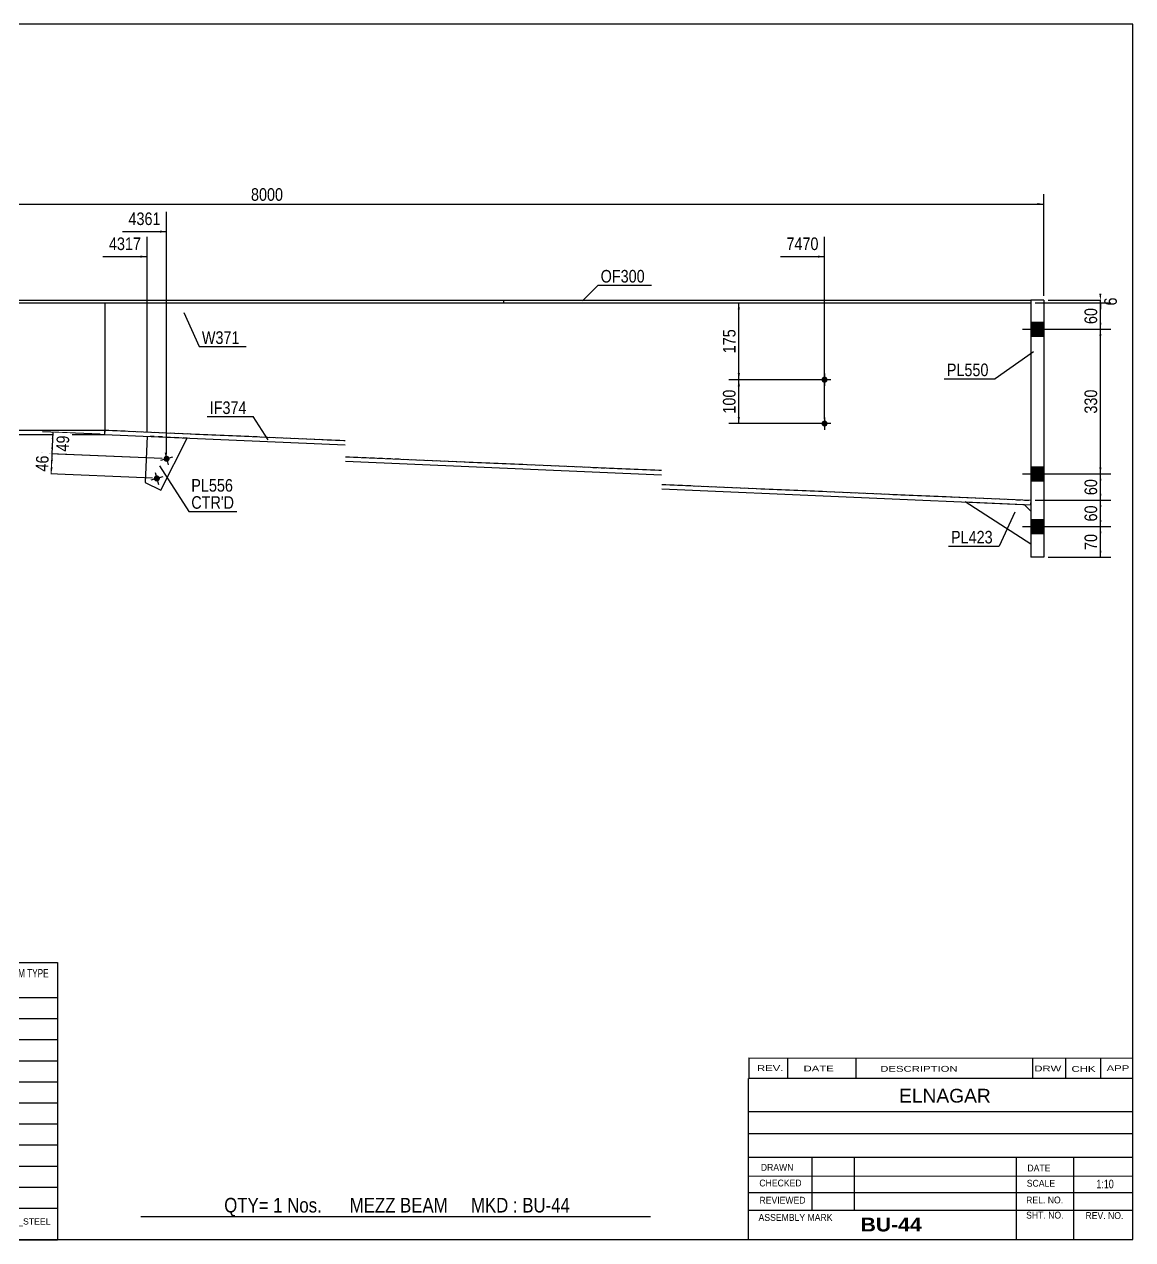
# Model space of a CAD drawing. Header units: millimetres. Extents: x -31 to 371, y -191 to 86.
# Drawn here: x 118.8 to 371.4, y -191 to 86 of the extents above; entities that cross this region are included whole.
import ezdxf

# ---------------------------------------------------------------- set-up
doc = ezdxf.new("R2010")
doc.units = ezdxf.units.MM
doc.linetypes.add('DXK_LINE_DOT1', pattern=[1.8814, 0.9407, -0.9407])
doc.styles.add('Arial', font='ARIAL.TTF', dxfattribs={"height": 0.2})
doc.styles.add('Arial Bold', font='ARIALBD.TTF', dxfattribs={"height": 0.2})
doc.styles.add('Arial Narrow', font='ARIALN.TTF', dxfattribs={"height": 0.2})

# ---------------------------------------------------------------- blocks, each defined once
blk = doc.blocks.new('Unknown-629104259-1211')
at = {"color": 5, "linetype": 'Continuous'}
for p, q in [((371.42, 85.99), (-28.58, 85.99)), ((-28.58, 85.99), (-28.58, -191.01)), ((371.42, -191.01), (371.42, 85.99)), ((-28.58, -191.01), (371.42, -191.01))]:
    blk.add_line(p, q, dxfattribs=at)
at = {"color": 174, "linetype": 'Continuous', "style": 'Arial'}
blk.add_text('Tekla structures', height=1.9102, rotation=90, dxfattribs=at).set_placement((-29.08, -190.51))
blk = doc.blocks.new('Part-629104259-1279 - 1232')
at = {"color": 2, "linetype": 'Continuous'}
for p, q in [((87.09, 22.5), (87.09, -6.5)), ((137.09, 22.5), (137.09, -6.5))]:
    blk.add_line(p, q, dxfattribs=at)
at = {"color": 7, "linetype": 'DXK_LINE_DOT1'}
for p, q in [((87.09, 22.5), (137.09, 22.5)), ((87.09, -6.5), (137.09, -6.5))]:
    blk.add_line(p, q, dxfattribs=at)
blk = doc.blocks.new('Part-629104259-1257 - 1232')
at = {"color": 2, "linetype": 'Continuous'}
for p, q in [((0, 23.1), (0, 22.5)), ((0, 23.1), (50.99, 23.1)), ((0, 22.5), (50.99, 22.5)), ((51.09, 23.1), (191.89, 23.1)), ((51.09, 22.5), (191.89, 22.5)), ((191.99, 23.1), (227.99, 23.1)), ((191.99, 22.5), (227.99, 22.5)), ((227.99, 23.1), (227.99, 22.5))]:
    blk.add_line(p, q, dxfattribs=at)
blk = doc.blocks.new('Part-629104259-1301 - 1232')
at = {"color": 2, "linetype": 'Continuous'}
for p, q in [((227.99, 23.1), (227.99, 22.5)), ((227.99, 23.1), (263.99, 23.1)), ((227.99, 22.5), (263.99, 22.5)), ((264.09, 23.1), (348.18, 23.1)), ((264.09, 22.5), (348.18, 22.5)), ((348.18, 23.1), (348.18, 22.5))]:
    blk.add_line(p, q, dxfattribs=at)
blk = doc.blocks.new('Part-629104259-1451 - 1232')
at = {"color": 2, "linetype": 'Continuous'}
for p, q in [((146.75, -7.92), (146.3, -18.43)), ((149.88, -20.21), (155.89, -8.31)), ((146.3, -18.43), (149.88, -20.21))]:
    blk.add_line(p, q, dxfattribs=at)
at = {"color": 7, "linetype": 'DXK_LINE_DOT1'}
blk.add_line((155.89, -8.31), (146.75, -7.92), dxfattribs=at)
blk = doc.blocks.new('Part-629104259-1323 - 1232')
at = {"color": 2, "linetype": 'Continuous'}
blk.add_line((137.09, 22.5), (137.09, -6.5), dxfattribs=at)
at = {"color": 7, "linetype": 'DXK_LINE_DOT1'}
for p, q in [((137.09, 22.5), (191.89, 22.5)), ((191.99, 22.5), (263.99, 22.5)), ((264.09, 22.5), (348.18, 22.5)), ((348.18, 22.5), (348.18, -22.5)), ((137.09, -6.5), (191.89, -8.86)), ((191.99, -12.56), (263.99, -15.66)), ((264.09, -18.88), (348.18, -22.5))]:
    blk.add_line(p, q, dxfattribs=at)
blk = doc.blocks.new('Part-629104259-1367 - 1232')
at = {"color": 2, "linetype": 'Continuous'}
for p, q in [((87.09, -7.5), (87.09, -6.5)), ((87.09, -6.5), (137.09, -6.5)), ((87.09, -7.5), (137.09, -7.5)), ((137.09, -7.5), (137.09, -6.5))]:
    blk.add_line(p, q, dxfattribs=at)
blk = doc.blocks.new('Part-629104259-1372 - 1232')
at = {"color": 2, "linetype": 'Continuous'}
for p, q in [((137.09, -6.5), (137.04, -7.5)), ((137.04, -7.5), (191.89, -9.86)), ((137.09, -6.5), (191.89, -8.86)), ((191.99, -12.56), (263.99, -15.66)), ((191.99, -13.57), (263.99, -16.66)), ((264.09, -18.88), (348.18, -22.5)), ((264.09, -19.88), (348.14, -23.5)), ((348.18, -22.5), (348.14, -23.5))]:
    blk.add_line(p, q, dxfattribs=at)
blk = doc.blocks.new('Part-629104259-1394 - 1232')
at = {"color": 2, "linetype": 'Continuous'}
for p, q in [((351.18, 23.1), (348.18, 23.1)), ((348.18, 23.1), (348.18, -35.5)), ((351.18, 23.1), (351.18, -35.5)), ((351.18, -35.5), (348.18, -35.5))]:
    blk.add_line(p, q, dxfattribs=at)
blk = doc.blocks.new('Part-629104259-1416 - 1232')
at = {"color": 2, "linetype": 'Continuous'}
for p, q in [((348.18, -32.5), (333.2, -22.86)), ((333.2, -22.86), (346.69, -23.44)), ((346.69, -23.44), (348.18, -25))]:
    blk.add_line(p, q, dxfattribs=at)
at = {"color": 7, "linetype": 'DXK_LINE_DOT1'}
blk.add_line((348.18, -25), (348.18, -32.5), dxfattribs=at)
blk = doc.blocks.new('Bolt-629104259-1444 - 1232')
at = {"linetype": 'Continuous'}
for points in [[(348.18, 18.1), (348.18, 14.9), (351.18, 14.9), (351.18, 18.1)], [(348.18, 18.1), (348.18, 14.9), (351.18, 14.9), (351.18, 18.1)], [(348.18, -14.9), (348.18, -18.1), (351.18, -18.1), (351.18, -14.9)], [(348.18, -14.9), (348.18, -18.1), (351.18, -18.1), (351.18, -14.9)], [(348.18, -26.9), (348.18, -30.1), (351.18, -30.1), (351.18, -26.9)], [(348.18, -26.9), (348.18, -30.1), (351.18, -30.1), (351.18, -26.9)]]:
    blk.add_hatch(color=3, dxfattribs=at).paths.add_polyline_path(points)
at = {"color": 3, "linetype": 'Continuous'}
for p, q in [((348.18, 18.1), (351.18, 18.1)), ((348.18, 18.1), (351.18, 18.1)), ((346.28, 16.5), (358.18, 16.5)), ((346.28, 16.5), (358.18, 16.5)), ((348.18, 14.9), (351.18, 14.9)), ((348.18, 14.9), (351.18, 14.9)), ((346.28, -16.5), (358.18, -16.5)), ((346.28, -16.5), (358.18, -16.5)), ((348.18, -14.9), (351.18, -14.9)), ((348.18, -14.9), (351.18, -14.9)), ((348.18, -18.1), (351.18, -18.1)), ((348.18, -18.1), (351.18, -18.1)), ((348.18, -26.9), (351.18, -26.9)), ((348.18, -26.9), (351.18, -26.9)), ((346.28, -28.5), (358.18, -28.5)), ((346.28, -28.5), (358.18, -28.5)), ((348.18, -30.1), (351.18, -30.1)), ((348.18, -30.1), (351.18, -30.1))]:
    blk.add_line(p, q, dxfattribs=at)
blk = doc.blocks.new('Bolt-629104259-1446 - 1232')
at = {"linetype": 'Continuous'}
for points in [[(301.88, 4.99, -1), (300.48, 4.99, -1)], [(301.88, -5.01, -1), (300.48, -5.01, -1)]]:
    blk.add_hatch(color=3, dxfattribs=at).paths.add_polyline_path(points)
at = {"color": 3, "linetype": 'Continuous'}
for p, q in [((301.18, 6.39), (301.18, 3.59)), ((302.58, 4.99), (299.78, 4.99)), ((302.58, -5.01), (299.78, -5.01)), ((301.18, -3.61), (301.18, -6.41))]:
    blk.add_line(p, q, dxfattribs=at)
blk = doc.blocks.new('Bolt-629104259-1452 - 1232')
at = {"linetype": 'Continuous'}
blk.add_hatch(color=3, dxfattribs=at).paths.add_polyline_path([(149.66, -17.35, -1), (148.3, -17.7, -1)])
at = {"color": 3, "linetype": 'Continuous'}
for p, q in [((148.63, -16.17), (149.33, -18.88)), ((150.34, -17.17), (147.63, -17.88))]:
    blk.add_line(p, q, dxfattribs=at)
blk = doc.blocks.new('Bolt-629104259-1453 - 1232')
at = {"linetype": 'Continuous'}
blk.add_hatch(color=3, dxfattribs=at).paths.add_polyline_path([(151.88, -12.87, -1), (150.53, -13.22, -1)])
at = {"color": 3, "linetype": 'Continuous'}
for p, q in [((152.56, -12.7), (149.85, -13.4)), ((150.85, -11.69), (151.56, -14.4))]:
    blk.add_line(p, q, dxfattribs=at)
blk = doc.blocks.new('StraightDimension-629104259-1489 - 1232')
at = {"linetype": 'Continuous'}
for points in [[(-1.5, 44.77), (-3, 45.02), (-1.5, 45.27)], [(349.68, 45.27), (351.18, 45.02), (349.68, 44.77)]]:
    blk.add_hatch(color=7, dxfattribs=at).paths.add_polyline_path(points)
at = {"color": 7, "linetype": 'Continuous'}
for p, q in [((-3, 24.1), (-3, 47.27)), ((351.18, 24.1), (351.18, 47.27)), ((-3, 45.02), (351.18, 45.02))]:
    blk.add_line(p, q, dxfattribs=at)
at = {"color": 0}
blk.add_wipeout([(178.35, 45.17), (178.35, 49.37), (169.84, 49.37), (169.84, 45.17)], dxfattribs=at)
at = {"color": 3, "style": 'Arial Narrow'}
blk.add_text('8000', height=2.863, dxfattribs=at).set_placement((170.44, 45.77))
blk = doc.blocks.new('StraightDimension-629104259-4298 - 1232')
at = {"linetype": 'Continuous'}
for points in [[(125, -8.48), (125.32, -6.99), (125.5, -8.5)], [(125.42, -10.44), (125.1, -11.93), (124.92, -10.42)]]:
    blk.add_hatch(color=7, dxfattribs=at).paths.add_polyline_path(points)
at = {"color": 7, "linetype": 'Continuous'}
for p, q in [((136.04, -7.46), (122.92, -6.89)), ((125.1, -11.93), (125.32, -6.99)), ((150.21, -13.01), (122.71, -11.82))]:
    blk.add_line(p, q, dxfattribs=at)
at = {"color": 0}
blk.add_wipeout([(129.66, -7.22), (125.46, -7.04), (125.25, -11.89), (129.45, -12.07)], dxfattribs=at)
at = {"color": 3, "style": 'Arial Narrow'}
blk.add_text('49', height=2.863, rotation=87.5365, dxfattribs=at).set_placement((128.88, -11.45))
blk = doc.blocks.new('StraightDimension-629104259-1618 - 1232')
at = {"linetype": 'Continuous'}
for points in [[(363.81, -24), (364.06, -22.5), (364.31, -24)], [(364.31, -27), (364.06, -28.5), (363.81, -27)]]:
    blk.add_hatch(color=7, dxfattribs=at).paths.add_polyline_path(points)
at = {"color": 7, "linetype": 'Continuous'}
for p, q in [((349.18, -22.5), (366.46, -22.5)), ((364.06, -28.5), (364.06, -22.5)), ((352.18, -28.5), (366.46, -28.5))]:
    blk.add_line(p, q, dxfattribs=at)
at = {"color": 0}
blk.add_wipeout([(363.91, -23.07), (359.71, -23.07), (359.71, -27.93), (363.91, -27.93)], dxfattribs=at)
at = {"color": 3, "style": 'Arial Narrow'}
blk.add_text('60', height=2.863, rotation=90.0002, dxfattribs=at).set_placement((363.31, -27.33))
blk = doc.blocks.new('StraightDimension-629104259-4382 - 1232')
at = {"linetype": 'Continuous'}
blk.add_hatch(color=7, dxfattribs=at).paths.add_polyline_path([(149.71, 38.99), (151.21, 38.74), (149.71, 38.49)])
at = {"color": 7, "linetype": 'Continuous'}
for p, q in [((151.21, -12.05), (151.21, 43.24)), ((141.14, 38.74), (151.21, 38.74))]:
    blk.add_line(p, q, dxfattribs=at)
at = {"color": 0}
blk.add_wipeout([(150.43, 39.64), (150.43, 43.84), (141.92, 43.84), (141.92, 39.64)], dxfattribs=at)
at = {"color": 3, "style": 'Arial Narrow'}
blk.add_text('4361', height=2.863, dxfattribs=at).set_placement((142.52, 40.24))
blk = doc.blocks.new('StraightDimension-629104259-1480 - 1232')
at = {"linetype": 'Continuous'}
for points in [[(281.39, 21), (281.64, 22.5), (281.89, 21)], [(281.89, 6.49), (281.64, 4.99), (281.39, 6.49)]]:
    blk.add_hatch(color=7, dxfattribs=at).paths.add_polyline_path(points)
at = {"color": 7, "linetype": 'Continuous'}
for p, q in [((138.09, 22.5), (284.04, 22.5)), ((281.64, 4.99), (281.64, 22.5)), ((300.18, 4.99), (279.39, 4.99))]:
    blk.add_line(p, q, dxfattribs=at)
at = {"color": 0}
blk.add_wipeout([(281.49, 17.09), (277.29, 17.09), (277.29, 10.4), (281.49, 10.4)], dxfattribs=at)
at = {"color": 3, "style": 'Arial Narrow'}
blk.add_text('175', height=2.863, rotation=90.0002, dxfattribs=at).set_placement((280.89, 11))
blk = doc.blocks.new('StraightDimension-629104259-1596 - 1232')
at = {"linetype": 'Continuous'}
for points in [[(363.81, 15), (364.06, 16.5), (364.31, 15)], [(364.31, -15), (364.06, -16.5), (363.81, -15)]]:
    blk.add_hatch(color=7, dxfattribs=at).paths.add_polyline_path(points)
at = {"color": 7, "linetype": 'Continuous'}
for p, q in [((352.18, 16.5), (366.46, 16.5)), ((364.06, -16.5), (364.06, 16.5)), ((352.18, -16.5), (366.46, -16.5))]:
    blk.add_line(p, q, dxfattribs=at)
at = {"color": 0}
blk.add_wipeout([(363.91, 3.34), (359.71, 3.34), (359.71, -3.34), (363.91, -3.34)], dxfattribs=at)
at = {"color": 3, "style": 'Arial Narrow'}
blk.add_text('330', height=2.863, rotation=90.0002, dxfattribs=at).set_placement((363.31, -2.74))
blk = doc.blocks.new('StraightDimension-629104259-1609 - 1232')
at = {"linetype": 'Continuous'}
for points in [[(363.81, -18), (364.06, -16.5), (364.31, -18)], [(364.31, -21), (364.06, -22.5), (363.81, -21)]]:
    blk.add_hatch(color=7, dxfattribs=at).paths.add_polyline_path(points)
at = {"color": 7, "linetype": 'Continuous'}
for p, q in [((352.18, -16.5), (366.46, -16.5)), ((364.06, -22.5), (364.06, -16.5)), ((349.18, -22.5), (366.46, -22.5))]:
    blk.add_line(p, q, dxfattribs=at)
at = {"color": 0}
blk.add_wipeout([(363.91, -17.07), (359.71, -17.07), (359.71, -21.93), (363.91, -21.93)], dxfattribs=at)
at = {"color": 3, "style": 'Arial Narrow'}
blk.add_text('60', height=2.863, rotation=90.0002, dxfattribs=at).set_placement((363.31, -21.33))
blk = doc.blocks.new('StraightDimension-629104259-1465 - 1232')
at = {"linetype": 'Continuous'}
for points in [[(281.39, 3.49), (281.64, 4.99), (281.89, 3.49)], [(281.89, -3.51), (281.64, -5.01), (281.39, -3.51)]]:
    blk.add_hatch(color=7, dxfattribs=at).paths.add_polyline_path(points)
at = {"color": 7, "linetype": 'Continuous'}
for p, q in [((300.18, 4.99), (279.39, 4.99)), ((281.64, -5.01), (281.64, 4.99)), ((300.18, -5.01), (279.39, -5.01))]:
    blk.add_line(p, q, dxfattribs=at)
at = {"color": 0}
blk.add_wipeout([(281.49, 3.33), (277.29, 3.33), (277.29, -3.35), (281.49, -3.35)], dxfattribs=at)
at = {"color": 3, "style": 'Arial Narrow'}
blk.add_text('100', height=2.863, rotation=90.0002, dxfattribs=at).set_placement((280.89, -2.75))
blk = doc.blocks.new('StraightDimension-629104259-4381 - 1232')
at = {"linetype": 'Continuous'}
blk.add_hatch(color=7, dxfattribs=at).paths.add_polyline_path([(299.68, 33.29), (301.18, 33.04), (299.68, 32.79)])
at = {"color": 7, "linetype": 'Continuous'}
for p, q in [((301.18, -4.01), (301.18, 37.54)), ((291.12, 33.04), (301.18, 33.04))]:
    blk.add_line(p, q, dxfattribs=at)
at = {"color": 0}
blk.add_wipeout([(300.41, 33.94), (300.41, 38.14), (291.9, 38.14), (291.9, 33.94)], dxfattribs=at)
at = {"color": 3, "style": 'Arial Narrow'}
blk.add_text('7470', height=2.863, dxfattribs=at).set_placement((292.5, 34.54))
blk = doc.blocks.new('StraightDimension-629104259-1568 - 1232')
at = {"linetype": 'Continuous'}
for points in [[(363.81, -30), (364.06, -28.5), (364.31, -30)], [(364.31, -34), (364.06, -35.5), (363.81, -34)]]:
    blk.add_hatch(color=7, dxfattribs=at).paths.add_polyline_path(points)
at = {"color": 7, "linetype": 'Continuous'}
for p, q in [((352.18, -28.5), (366.46, -28.5)), ((364.06, -35.5), (364.06, -28.5)), ((352.18, -35.5), (366.46, -35.5))]:
    blk.add_line(p, q, dxfattribs=at)
at = {"color": 0}
blk.add_wipeout([(363.91, -29.57), (359.71, -29.57), (359.71, -34.43), (363.91, -34.43)], dxfattribs=at)
at = {"color": 3, "style": 'Arial Narrow'}
blk.add_text('70', height=2.863, rotation=90.0002, dxfattribs=at).set_placement((363.31, -33.83))
blk = doc.blocks.new('StraightDimension-629104259-1578 - 1232')
at = {"linetype": 'Continuous'}
for points in [[(364.31, 24.6), (364.06, 23.1), (363.81, 24.6)], [(363.81, 21), (364.06, 22.5), (364.31, 21)]]:
    blk.add_hatch(color=7, dxfattribs=at).paths.add_polyline_path(points)
at = {"color": 7, "linetype": 'Continuous'}
for p, q in [((349.18, 22.5), (366.31, 22.5)), ((352.18, 23.1), (366.31, 23.1)), ((364.06, 22.5), (364.06, 23.1))]:
    blk.add_line(p, q, dxfattribs=at)
at = {"color": 0}
blk.add_wipeout([(368.41, 24.31), (364.21, 24.31), (364.21, 21.29), (368.41, 21.29)], dxfattribs=at)
at = {"color": 3, "style": 'Arial Narrow'}
blk.add_text('6', height=2.86, rotation=90.0002, dxfattribs=at).set_placement((367.81, 21.89))
blk = doc.blocks.new('StraightDimension-629104259-1587 - 1232')
at = {"linetype": 'Continuous'}
for points in [[(363.81, 21), (364.06, 22.5), (364.31, 21)], [(364.31, 18), (364.06, 16.5), (363.81, 18)]]:
    blk.add_hatch(color=7, dxfattribs=at).paths.add_polyline_path(points)
at = {"color": 7, "linetype": 'Continuous'}
for p, q in [((349.18, 22.5), (366.46, 22.5)), ((364.06, 16.5), (364.06, 22.5)), ((352.18, 16.5), (366.46, 16.5))]:
    blk.add_line(p, q, dxfattribs=at)
at = {"color": 0}
blk.add_wipeout([(363.91, 21.93), (359.71, 21.93), (359.71, 17.07), (363.91, 17.07)], dxfattribs=at)
at = {"color": 3, "style": 'Arial Narrow'}
blk.add_text('60', height=2.863, rotation=90.0002, dxfattribs=at).set_placement((363.31, 17.67))
blk = doc.blocks.new('StraightDimension-629104259-4299 - 1232')
at = {"linetype": 'Continuous'}
for points in [[(124.79, -13.41), (125.1, -11.93), (125.29, -13.44)], [(125.22, -15), (124.91, -16.49), (124.72, -14.98)]]:
    blk.add_hatch(color=7, dxfattribs=at).paths.add_polyline_path(points)
at = {"color": 7, "linetype": 'Continuous'}
for p, q in [((150.21, -13.01), (122.86, -11.83)), ((124.91, -16.49), (125.1, -11.93)), ((147.98, -17.48), (122.66, -16.39))]:
    blk.add_line(p, q, dxfattribs=at)
at = {"color": 0}
blk.add_wipeout([(124.96, -11.78), (120.76, -11.6), (120.55, -16.45), (124.75, -16.63)], dxfattribs=at)
at = {"color": 3, "style": 'Arial Narrow'}
blk.add_text('46', height=2.863, rotation=87.5365, dxfattribs=at).set_placement((124.18, -16))
blk = doc.blocks.new('StraightDimension-629104259-4383 - 1232')
at = {"linetype": 'Continuous'}
blk.add_hatch(color=7, dxfattribs=at).paths.add_polyline_path([(145.25, 33.29), (146.75, 33.04), (145.25, 32.79)])
at = {"color": 7, "linetype": 'Continuous'}
for p, q in [((146.75, -6.92), (146.75, 37.54)), ((136.69, 33.04), (146.75, 33.04))]:
    blk.add_line(p, q, dxfattribs=at)
at = {"color": 0}
blk.add_wipeout([(145.98, 33.94), (145.98, 38.14), (137.46, 38.14), (137.46, 33.94)], dxfattribs=at)
at = {"color": 3, "style": 'Arial Narrow'}
blk.add_text('4317', height=2.863, dxfattribs=at).set_placement((138.06, 34.54))
blk = doc.blocks.new('CBS_CALLOFF-629104259-4769')
at = {"color": 7, "linetype": 'Continuous'}
blk.add_line((145.3, -185.74), (261.53, -185.76), dxfattribs=at)
at = {"color": 3, "linetype": 'Continuous', "style": 'Arial Narrow'}
blk.add_text('QTY= 1 Nos.      MEZZ BEAM     MKD : BU-44', height=3.3405, dxfattribs=at).set_placement((164.34, -184.84))
blk = doc.blocks.new('CBS_BOM-629104259-4768')
at = {"color": 7, "linetype": 'Continuous'}
for p, q in [((-28.61, -135.84), (-28.61, -127.84)), ((-28.6, -127.84), (126.31, -127.84)), ((-16.61, -135.84), (-16.61, -127.84)), ((-4.42, -135.84), (-4.42, -127.84)), ((25.75, -135.84), (25.75, -127.84)), ((36.43, -135.84), (36.43, -127.84)), ((55.74, -135.84), (55.74, -127.84)), ((74.54, -135.84), (74.54, -127.84)), ((85.76, -135.84), (85.76, -127.84)), ((98.54, -135.84), (98.54, -127.84)), ((110.29, -135.84), (110.29, -127.84)), ((126.32, -127.84), (126.31, -135.83)), ((-28.61, -135.84), (126.32, -135.84)), ((-28.61, -140.64), (-28.61, -135.84)), ((-16.61, -140.64), (-16.61, -135.84)), ((-4.42, -140.64), (-4.42, -135.84)), ((25.75, -140.64), (25.75, -135.84)), ((36.43, -140.64), (36.43, -135.84)), ((55.74, -140.64), (55.74, -135.84)), ((63.01, -140.64), (63.01, -135.84)), ((74.54, -140.64), (74.54, -135.84)), ((85.76, -140.64), (85.76, -135.84)), ((98.54, -140.64), (98.54, -135.84)), ((110.31, -140.64), (110.31, -135.84)), ((126.32, -135.84), (126.32, -140.64)), ((-28.61, -145.44), (-28.61, -140.64)), ((-16.61, -140.64), (126.32, -140.64)), ((-16.61, -145.44), (-16.61, -140.64)), ((-4.42, -145.44), (-4.42, -140.64)), ((25.75, -145.44), (25.75, -140.64)), ((36.43, -145.44), (36.43, -140.64)), ((55.74, -145.44), (55.74, -140.64)), ((63.01, -145.44), (63.01, -140.64)), ((74.54, -145.44), (74.54, -140.64)), ((85.76, -145.44), (85.76, -140.64)), ((98.54, -145.44), (98.54, -140.64)), ((110.31, -145.44), (110.31, -140.64)), ((126.32, -140.64), (126.32, -145.44)), ((-28.61, -150.24), (-28.61, -145.44)), ((-16.61, -145.44), (126.32, -145.44)), ((-16.61, -150.24), (-16.61, -145.44)), ((-4.42, -150.24), (-4.42, -145.44)), ((25.75, -150.24), (25.75, -145.44)), ((36.43, -150.24), (36.43, -145.44)), ((55.74, -150.24), (55.74, -145.44)), ((63.01, -150.24), (63.01, -145.44)), ((74.54, -150.24), (74.54, -145.44)), ((85.76, -150.24), (85.76, -145.44)), ((98.54, -150.24), (98.54, -145.44)), ((110.31, -150.24), (110.31, -145.44)), ((126.32, -145.44), (126.32, -150.24)), ((-28.61, -155.04), (-28.61, -150.24)), ((-16.61, -150.24), (126.32, -150.24)), ((-16.61, -155.04), (-16.61, -150.24)), ((-4.42, -155.04), (-4.42, -150.24)), ((25.75, -155.04), (25.75, -150.24)), ((36.43, -155.04), (36.43, -150.24)), ((55.74, -155.04), (55.74, -150.24)), ((63.01, -155.04), (63.01, -150.24)), ((74.54, -155.04), (74.54, -150.24)), ((85.76, -155.04), (85.76, -150.24)), ((98.54, -155.04), (98.54, -150.24)), ((110.31, -155.04), (110.31, -150.24)), ((126.32, -150.24), (126.32, -155.04)), ((-28.61, -159.84), (-28.61, -155.04)), ((-16.61, -155.04), (126.32, -155.04)), ((-16.61, -159.84), (-16.61, -155.04)), ((-4.42, -159.84), (-4.42, -155.04)), ((25.75, -159.84), (25.75, -155.04)), ((36.43, -159.84), (36.43, -155.04)), ((55.74, -159.84), (55.74, -155.04)), ((63.01, -159.84), (63.01, -155.04)), ((74.54, -159.84), (74.54, -155.04)), ((85.76, -159.84), (85.76, -155.04)), ((98.54, -159.84), (98.54, -155.04)), ((110.31, -159.84), (110.31, -155.04)), ((126.32, -155.04), (126.32, -159.84)), ((-28.61, -164.64), (-28.61, -159.84)), ((-16.61, -159.84), (126.32, -159.84)), ((-16.61, -164.64), (-16.61, -159.84)), ((-4.42, -164.64), (-4.42, -159.84)), ((25.75, -164.64), (25.75, -159.84)), ((36.43, -164.64), (36.43, -159.84)), ((55.74, -164.64), (55.74, -159.84)), ((63.01, -164.64), (63.01, -159.84)), ((74.54, -164.64), (74.54, -159.84)), ((85.76, -164.64), (85.76, -159.84)), ((98.54, -164.64), (98.54, -159.84)), ((110.31, -164.64), (110.31, -159.84)), ((126.32, -159.84), (126.32, -164.64)), ((-28.61, -169.44), (-28.61, -164.64)), ((-16.61, -164.64), (126.32, -164.64)), ((-16.61, -169.44), (-16.61, -164.64)), ((-4.42, -169.44), (-4.42, -164.64)), ((25.75, -169.44), (25.75, -164.64)), ((36.43, -169.44), (36.43, -164.64)), ((55.74, -169.44), (55.74, -164.64)), ((63.01, -169.44), (63.01, -164.64)), ((74.54, -169.44), (74.54, -164.64)), ((85.76, -169.44), (85.76, -164.64)), ((98.54, -169.44), (98.54, -164.64)), ((110.31, -169.44), (110.31, -164.64)), ((126.32, -164.64), (126.32, -169.44)), ((-28.61, -174.24), (-28.61, -169.44)), ((-16.61, -169.44), (126.32, -169.44)), ((-16.61, -174.24), (-16.61, -169.44)), ((-4.42, -174.24), (-4.42, -169.44)), ((25.75, -174.24), (25.75, -169.44)), ((36.43, -174.24), (36.43, -169.44)), ((55.74, -174.24), (55.74, -169.44)), ((63.01, -174.24), (63.01, -169.44)), ((74.54, -174.24), (74.54, -169.44)), ((85.76, -174.24), (85.76, -169.44)), ((98.54, -174.24), (98.54, -169.44)), ((110.31, -174.24), (110.31, -169.44)), ((126.32, -169.44), (126.32, -174.24)), ((-28.61, -179.04), (-28.61, -174.24)), ((-16.61, -174.24), (126.32, -174.24)), ((-16.61, -179.04), (-16.61, -174.24)), ((-4.42, -179.04), (-4.42, -174.24)), ((25.75, -179.04), (25.75, -174.24)), ((36.43, -179.04), (36.43, -174.24)), ((55.74, -179.04), (55.74, -174.24)), ((63.01, -179.04), (63.01, -174.24)), ((74.54, -179.04), (74.54, -174.24)), ((85.76, -179.04), (85.76, -174.24)), ((98.54, -179.04), (98.54, -174.24)), ((110.31, -179.04), (110.31, -174.24)), ((126.32, -174.24), (126.32, -179.04)), ((-28.61, -183.84), (-28.61, -179.04)), ((-16.61, -179.04), (126.32, -179.04)), ((-16.61, -183.84), (-16.61, -179.04)), ((-4.42, -183.84), (-4.42, -179.04)), ((25.75, -183.84), (25.75, -179.04)), ((36.43, -183.84), (36.43, -179.04)), ((55.74, -183.84), (55.74, -179.04)), ((63.01, -183.84), (63.01, -179.04)), ((74.54, -183.84), (74.54, -179.04)), ((85.76, -183.84), (85.76, -179.04)), ((98.54, -183.84), (98.54, -179.04)), ((110.31, -183.84), (110.31, -179.04)), ((126.32, -179.04), (126.32, -183.84)), ((-28.61, -191.04), (-28.61, -183.86)), ((-16.61, -183.84), (126.32, -183.84)), ((85.76, -191.04), (85.76, -183.86)), ((98.54, -191.04), (98.54, -183.86)), ((110.35, -191.04), (110.35, -183.86)), ((126.32, -183.84), (126.32, -191.04)), ((-28.61, -191.04), (126.32, -191.04))]:
    blk.add_line(p, q, dxfattribs=at)
at = {"color": 3, "linetype": 'Continuous', "style": 'Arial'}
for s, height, width, p in [('ASSEMBLY', 1.91, 0.7, (-27.92, -131.26)), ('ITEM', 1.91, 0.8, (-13.28, -131.26)), ('UNIT WT.', 1.91, 0.7, (64.43, -131.34)), ('WT./ITEM', 1.91, 0.7, (75.73, -131.34)), ('TOTAL WT.', 1.91, 0.7, (87.66, -131.34)), ('GRAND', 1.91, 0.8, (100.82, -131.18)), ('ITEM TYPE', 1.91, 0.7, (114.45, -131.26)), ('MARK', 1.91, 0.8, (-25.61, -134.4)), ('NO.', 1.91, 0.8, (-12.42, -134.4)), ('DESCRIPTION', 1.9102, 0.8, (-2.09, -132.77)), ('LENGTH', 1.91, 0.7, (26.85, -132.77)), ('MATERIAL', 1.91, 0.8, (40.88, -132.81)), ('QTY.', 1.91, 0.8, (57.27, -132.74)), ('IN Kgs', 1.91, 0.8, (65.01, -134.48)), ('IN Kgs', 1.91, 0.8, (76.77, -134.48)), ('IN Kgs', 1.91, 0.8, (88.56, -134.48)), ('TOTAL WT.', 1.91, 0.7, (99.56, -134.52))]:
    blk.add_text(s, height=height, dxfattribs=dict(at, width=width)).set_placement(p)
at = {"color": 7, "linetype": 'Continuous', "style": 'Arial'}
for s, width, p in [('IF365', 0.8, (-16.15, -139.2)), ('500', 0.85, (30.73, -139.2)), ('S355JR', 0.8, (42.11, -139.2)), ('IF374', 0.8, (-16.15, -144)), ('3723', 0.85, (29.47, -144)), ('S355JR', 0.8, (42.11, -144)), ('OF300', 0.8, (-16.15, -148.8)), ('1950', 0.85, (29.47, -148.8)), ('S355JR', 0.8, (42.11, -148.8)), ('OF350', 0.8, (-16.15, -153.6)), ('5990', 0.85, (29.47, -153.6)), ('S355JR', 0.8, (42.11, -153.6)), ('PL423', 0.8, (-16.15, -158.4)), ('150', 0.85, (30.73, -158.4)), ('S355JR', 0.8, (42.11, -158.4)), ('PL550', 0.8, (-16.15, -163.2)), ('586', 0.85, (30.73, -163.2)), ('S355JR', 0.8, (42.11, -163.2)), ('PL556', 0.8, (-16.15, -168)), ('134', 0.85, (30.73, -168)), ('S355JR', 0.8, (42.11, -168)), ('W334', 0.8, (-16.15, -172.8)), ('500', 0.85, (30.73, -172.8)), ('S355JR', 0.8, (42.11, -172.8)), ('W358', 0.8, (-16.15, -177.6)), ('3720', 0.85, (29.47, -177.6)), ('S355JR', 0.8, (42.11, -177.6)), ('W371', 0.8, (-16.15, -182.4)), ('3720', 0.85, (29.47, -182.4)), ('S355JR', 0.8, (42.11, -182.4))]:
    blk.add_text(s, height=1.91, dxfattribs=dict(at, width=width)).set_placement(p)
for s, p in [('PL10*200', (-3.16, -139.2)), ('1', (58.83, -139.2)), ('7.85', (68.3, -139.2)), ('7.85', (80.04, -139.2)), ('7.85', (92.76, -139.2)), ('PL10*200', (-3.16, -144)), ('2', (58.83, -144)), ('7.85', (68.3, -144)), ('58.46', (78.56, -144)), ('116.92', (89.79, -144)), ('PL6*200', (-3.16, -148.8)), ('1', (58.83, -148.8)), ('7.85', (68.3, -148.8)), ('18.37', (78.56, -148.8)), ('18.37', (91.28, -148.8)), ('PL6*200', (-3.16, -153.6)), ('1', (58.83, -153.6)), ('7.85', (68.3, -153.6)), ('56.43', (78.56, -153.6)), ('56.43', (91.28, -153.6)), ('PLT12*96.4', (-3.16, -158.4)), ('2', (58.83, -158.4)), ('7.85', (68.3, -158.4)), ('0.62', (80.04, -158.4)), ('1.25', (92.76, -158.4)), ('PL30*200', (-3.16, -163.2)), ('2', (58.83, -163.2)), ('7.85', (68.3, -163.2)), ('27.60', (78.56, -163.2)), ('55.20', (91.28, -163.2)), ('PL5*83.3', (-3.16, -168)), ('1', (58.83, -168)), ('7.85', (68.3, -168)), ('0.29', (80.04, -168)), ('0.29', (92.76, -168)), ('PLT4*290', (-3.16, -172.8)), ('1', (58.83, -172.8)), ('7.85', (68.3, -172.8)), ('4.55', (80.04, -172.8)), ('4.55', (92.76, -172.8)), ('PLT4*450', (-3.16, -177.6)), ('1', (58.83, -177.6)), ('7.85', (68.3, -177.6)), ('43.22', (78.56, -177.6)), ('43.22', (91.28, -177.6)), ('PLT4*450', (-3.16, -182.4)), ('1', (58.83, -182.4)), ('7.85', (68.3, -182.4)), ('43.22', (78.56, -182.4)), ('43.22', (91.28, -182.4))]:
    blk.add_text(s, height=1.91, dxfattribs=at).set_placement(p)
at = {"color": 6, "linetype": 'Continuous', "style": 'Arial'}
for s, height, width, p in [('BU-44 x 1', 2.292, 2.05, (-26.89, -188.85)), ('TOTAL IN Kgs.', 1.9102, 1.2, (61.55, -188.24)), ('347.30', 1.91, 1.3, (88.21, -188.09)), ('347.30', 1.91, 1.3, (99.22, -187.93))]:
    blk.add_text(s, height=height, dxfattribs=dict(at, width=width)).set_placement(p)
blk.add_text('LIGHT_STEEL', height=1.4135, dxfattribs=at).set_placement((111.57, -187.58))
blk = doc.blocks.new('CBS_NAME_BLOG-629104259-4770')
at = {"color": 7, "linetype": 'Continuous'}
for p, q in [((283.83, -154.25), (371.35, -154.25)), ((283.83, -190.96), (283.83, -154.26)), ((283.83, -161.79), (371.35, -161.79)), ((283.91, -166.85), (371.42, -166.85)), ((283.83, -172.22), (371.35, -172.22)), ((298.36, -184.32), (298.36, -172.22)), ((308.04, -184.3), (308.04, -172.23)), ((344.96, -190.96), (344.96, -172.23)), ((358.01, -190.96), (358.01, -172.22)), ((283.84, -176.52), (371.42, -176.5)), ((283.83, -180.26), (371.35, -180.26)), ((283.83, -184.31), (371.35, -184.31)), ((283.83, -191.01), (371.42, -191.01))]:
    blk.add_line(p, q, dxfattribs=at)
at = {"color": 3, "linetype": 'Continuous', "style": 'Arial'}
blk.add_text('ELNAGAR', height=3.133, dxfattribs=at).set_placement((318.16, -159.78))
at = {"color": 3, "linetype": 'Continuous'}
for s, height, style, width, p in [('DRAWN', 1.566, 'Arial', 0.9, (286.66, -175.33)), ('DATE', 1.566, 'Arial', 0.9, (347.43, -175.49)), ('CHECKED', 1.566, 'Arial', 0.9, (286.32, -178.9)), ('SCALE', 1.566, 'Arial', 0.9, (347.28, -178.96)), ('1:10', 1.957, 'Arial Narrow', 0.9, (363.17, -179.32)), ('REVIEWED', 1.566, 'Arial', 0.9, (286.35, -182.82)), ('REL. NO.', 1.566, 'Arial', 0.9, (347.14, -182.77)), ('ASSEMBLY MARK', 1.5663, 'Arial', 0.9, (286.14, -186.75)), ('SHT. NO.', 1.566, 'Arial', 0.9, (347.13, -186.23)), ('REV. NO.', 1.566, 'Arial', 0.9, (360.66, -186.32)), ('BU-44', 3.131, 'Arial Bold', 1.1, (309.41, -189.15))]:
    blk.add_text(s, height=height, dxfattribs=dict(at, style=style, width=width)).set_placement(p)
blk = doc.blocks.new('CBS_REVISION-629104259-4771')
at = {"color": 7, "linetype": 'Continuous'}
for p, q in [((283.92, -149.62), (371.42, -149.63)), ((283.92, -149.62), (283.92, -154.25)), ((292.71, -149.62), (292.71, -154.25)), ((308.31, -149.62), (308.31, -154.19)), ((348.56, -149.62), (348.56, -154.25)), ((356.11, -149.62), (356.11, -154.25)), ((364.05, -149.63), (364.05, -154.25)), ((283.92, -154.25), (371.41, -154.25))]:
    blk.add_line(p, q, dxfattribs=at)
at = {"color": 7, "style": 'Arial Narrow', "width": 1.7}
for s, height, p in [('REV.', 1.326, (285.78, -152.58)), ('DATE', 1.326, (296.4, -152.69)), ('DESCRIPTION', 1.3257, (313.88, -152.75)), ('DRW', 1.326, (348.99, -152.69)), ('CHK', 1.326, (357.48, -152.78)), ('APP', 1.326, (365.48, -152.62))]:
    blk.add_text(s, height=height, dxfattribs=at).set_placement(p)
blk = doc.blocks.new('Mark-629104259-1297 - 1232')
at = {"color": 0}
blk.add_wipeout([(260.2, 27.14), (260.2, 30.14), (250.15, 30.14), (250.15, 27.14)], dxfattribs=at)
blk.add_wipeout([(260.2, 27.14), (260.2, 30.14), (250.15, 30.14), (250.15, 27.14)], dxfattribs=at)
at = {"color": 7, "linetype": 'Continuous'}
for p, q in [((246.01, 23), (249.55, 26.54)), ((249.55, 26.54), (261.7, 26.54))]:
    blk.add_line(p, q, dxfattribs=at)
at = {"color": 3, "style": 'Arial Narrow'}
blk.add_text('OF300', height=2.863, dxfattribs=at).set_placement((250.15, 27.14))
blk = doc.blocks.new('Mark-629104259-1447 - 1232')
at = {"color": 0}
blk.add_wipeout([(166.35, -20.53), (166.35, -17.53), (156.84, -17.53), (156.84, -20.53)], dxfattribs=at)
blk.add_wipeout([(166.35, -20.53), (166.35, -17.53), (156.84, -17.53), (156.84, -20.53)], dxfattribs=at)
blk.add_wipeout([(166.6, -24.43), (166.6, -21.43), (156.84, -21.43), (156.84, -24.43)], dxfattribs=at)
blk.add_wipeout([(166.6, -24.43), (166.6, -21.43), (156.84, -21.43), (156.84, -24.43)], dxfattribs=at)
at = {"color": 7, "linetype": 'Continuous'}
for p, q in [((149.58, -14.65), (156.24, -25.03)), ((156.24, -25.03), (167.2, -25.03))]:
    blk.add_line(p, q, dxfattribs=at)
at = {"color": 3, "style": 'Arial Narrow'}
blk.add_text('PL556', height=2.863, dxfattribs=at).set_placement((156.84, -20.53))
at = {"color": 1, "style": 'Arial Narrow'}
blk.add_text("CTR'D", height=2.863, dxfattribs=at).set_placement((156.84, -24.43))
blk = doc.blocks.new('Mark-629104259-1319 - 1232')
at = {"color": 0}
blk.add_wipeout([(167.83, 13.15), (167.83, 16.15), (159.25, 16.15), (159.25, 13.15)], dxfattribs=at)
blk.add_wipeout([(167.83, 13.15), (167.83, 16.15), (159.25, 16.15), (159.25, 13.15)], dxfattribs=at)
at = {"color": 7, "linetype": 'Continuous'}
for p, q in [((155.11, 20.28), (158.65, 12.55)), ((158.65, 12.55), (169.33, 12.55))]:
    blk.add_line(p, q, dxfattribs=at)
at = {"color": 3, "style": 'Arial Narrow'}
blk.add_text('W371', height=2.863, dxfattribs=at).set_placement((159.25, 13.15))
blk = doc.blocks.new('Mark-629104259-1368 - 1232')
at = {"color": 7, "linetype": 'Continuous'}
blk.add_line((174.34, -8.72), (170.94, -3.43), dxfattribs=at)
at = {"color": 0}
blk.add_wipeout([(169.44, -2.83), (169.44, 0.17), (161.03, 0.17), (161.03, -2.83)], dxfattribs=at)
blk.add_wipeout([(169.44, -2.83), (169.44, 0.17), (161.03, 0.17), (161.03, -2.83)], dxfattribs=at)
at = {"color": 7, "linetype": 'Continuous'}
blk.add_line((160.43, -3.43), (170.94, -3.43), dxfattribs=at)
at = {"color": 3, "style": 'Arial Narrow'}
blk.add_text('IF374', height=2.863, dxfattribs=at).set_placement((161.03, -2.83))
blk = doc.blocks.new('Mark-629104259-1390 - 1232')
at = {"color": 7, "linetype": 'Continuous'}
blk.add_line((348.81, 11.35), (340.07, 5.2), dxfattribs=at)
at = {"color": 0}
blk.add_wipeout([(338.57, 5.8), (338.57, 8.8), (329.06, 8.8), (329.06, 5.8)], dxfattribs=at)
blk.add_wipeout([(338.57, 5.8), (338.57, 8.8), (329.06, 8.8), (329.06, 5.8)], dxfattribs=at)
at = {"color": 7, "linetype": 'Continuous'}
blk.add_line((328.46, 5.2), (340.07, 5.2), dxfattribs=at)
at = {"color": 3, "style": 'Arial Narrow'}
blk.add_text('PL550', height=2.863, dxfattribs=at).set_placement((329.06, 5.8))
blk = doc.blocks.new('Mark-629104259-1412 - 1232')
at = {"color": 7, "linetype": 'Continuous'}
blk.add_line((344.55, -25.21), (341.02, -32.94), dxfattribs=at)
at = {"color": 0}
blk.add_wipeout([(339.52, -32.34), (339.52, -29.34), (330.01, -29.34), (330.01, -32.34)], dxfattribs=at)
blk.add_wipeout([(339.52, -32.34), (339.52, -29.34), (330.01, -29.34), (330.01, -32.34)], dxfattribs=at)
at = {"color": 7, "linetype": 'Continuous'}
blk.add_line((329.41, -32.94), (341.02, -32.94), dxfattribs=at)
at = {"color": 3, "style": 'Arial Narrow'}
blk.add_text('PL423', height=2.863, dxfattribs=at).set_placement((330.01, -32.34))

msp = doc.modelspace()

# ---------------------------------------------------------------- block references
for name in ['Unknown-629104259-1211', 'Part-629104259-1257 - 1232', 'Part-629104259-1279 - 1232', 'Part-629104259-1323 - 1232', 'Part-629104259-1301 - 1232', 'Part-629104259-1394 - 1232', 'Bolt-629104259-1444 - 1232', 'Bolt-629104259-1446 - 1232', 'Part-629104259-1367 - 1232', 'Part-629104259-1372 - 1232', 'Part-629104259-1451 - 1232', 'Bolt-629104259-1453 - 1232', 'Bolt-629104259-1452 - 1232', 'Part-629104259-1416 - 1232', 'CBS_BOM-629104259-4768', 'CBS_REVISION-629104259-4771', 'CBS_NAME_BLOG-629104259-4770', 'CBS_CALLOFF-629104259-4769']:
    msp.add_blockref(name, (0, 0))

# ---------------------------------------------------------------- next in the draw order: block references
for name in ['StraightDimension-629104259-1489 - 1232', 'StraightDimension-629104259-1596 - 1232', 'Mark-629104259-1390 - 1232', 'Mark-629104259-1368 - 1232', 'StraightDimension-629104259-4298 - 1232', 'StraightDimension-629104259-1618 - 1232', 'Mark-629104259-1412 - 1232']:
    msp.add_blockref(name, (0, 0))

# ---------------------------------------------------------------- next in the draw order: block references
for name in ['StraightDimension-629104259-4382 - 1232', 'StraightDimension-629104259-1578 - 1232', 'StraightDimension-629104259-1609 - 1232', 'StraightDimension-629104259-1568 - 1232']:
    msp.add_blockref(name, (0, 0))

# ---------------------------------------------------------------- next in the draw order: block references
for name in ['StraightDimension-629104259-1480 - 1232', 'StraightDimension-629104259-1587 - 1232', 'StraightDimension-629104259-4299 - 1232']:
    msp.add_blockref(name, (0, 0))

# ---------------------------------------------------------------- next in the draw order: block references
for name in ['StraightDimension-629104259-4383 - 1232', 'Mark-629104259-1297 - 1232', 'Mark-629104259-1319 - 1232', 'StraightDimension-629104259-1465 - 1232', 'Mark-629104259-1447 - 1232']:
    msp.add_blockref(name, (0, 0))

# ---------------------------------------------------------------- next in the draw order: block references
msp.add_blockref('StraightDimension-629104259-4381 - 1232', (0, 0))

doc.saveas('drawing.dxf')
